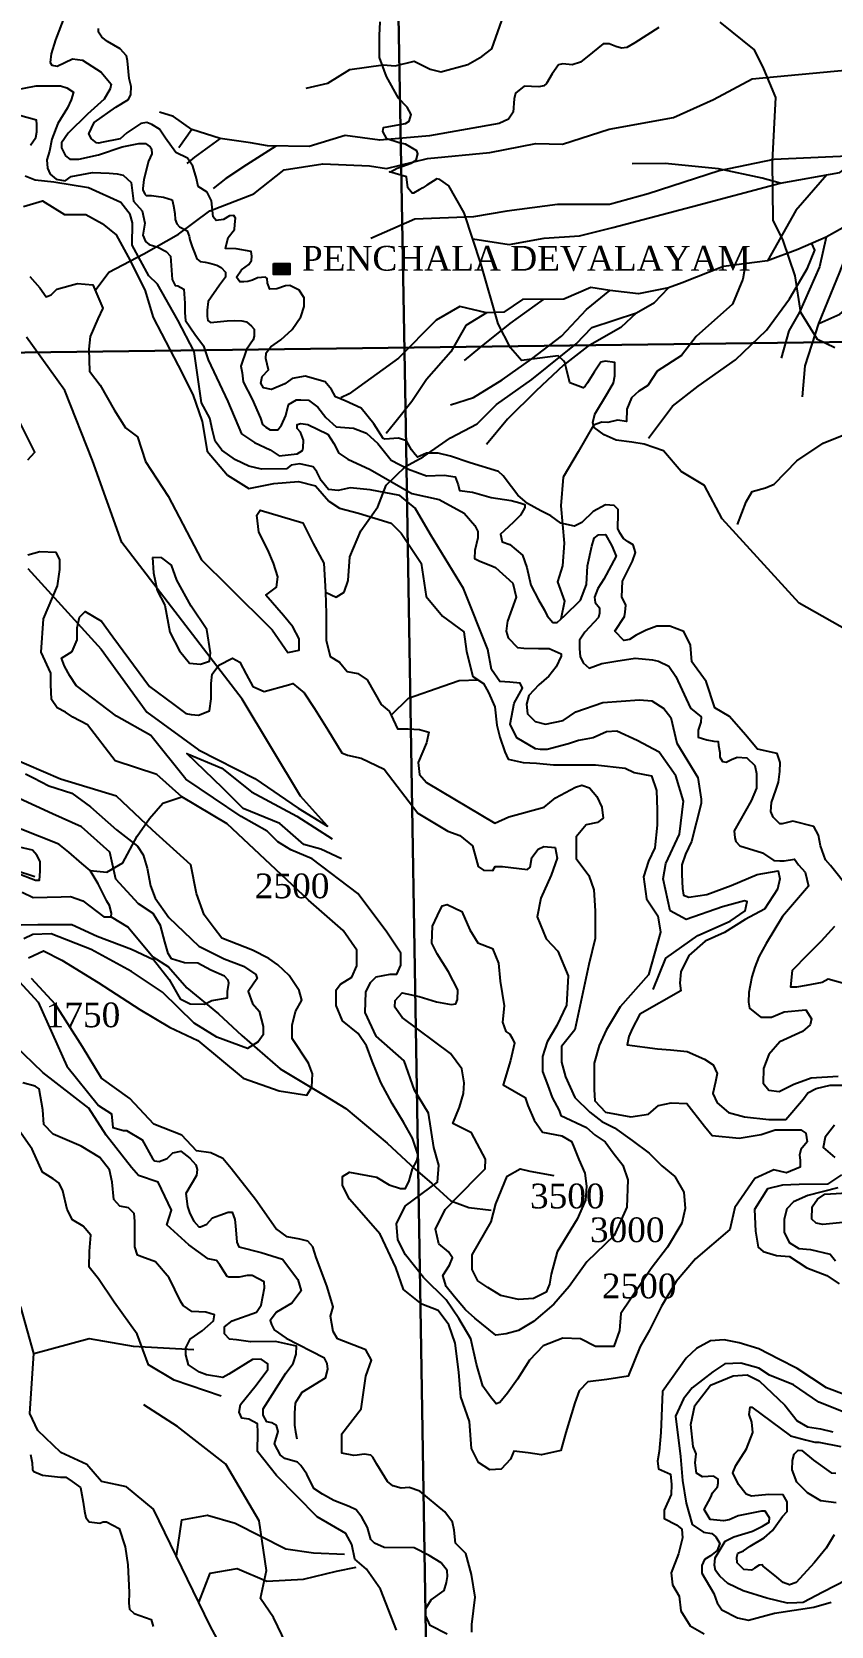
# Model space of a CAD drawing. Header units: millimetres. Extents: x 46 to 1858, y 42 to 1542.
# Drawn here: x 657 to 834.6, y 283.5 to 637.9 of the extents above; entities that cross this region are included whole.
import ezdxf

# ---------------------------------------------------------------- set-up
doc = ezdxf.new("R2010")
doc.units = ezdxf.units.MM
doc.header["$MEASUREMENT"] = 0
for name, color, linetype in [('CONTOUR', 31, 'Continuous'), ('CONTOUR TEXT', 31, 'Continuous'), ('NALA', 4, 'Continuous'), ('TEXT', 7, 'Continuous')]:
    doc.layers.add(name, color=color, linetype=linetype)
doc.layers.add('TITLE', color=7, linetype='Continuous', lineweight=30)
doc.styles.get("Standard").update_dxf_attribs({"font": 'times.ttf'})

msp = doc.modelspace()

# ---------------------------------------------------------------- hatches: boundary and pattern name
at = {"layer": 'TEXT'}
msp.add_hatch(color=256, dxfattribs=at).paths.add_polyline_path([(714.36, 586.45), (710.7, 586.45), (710.7, 584.01), (714.36, 584.01)])

# ---------------------------------------------------------------- linework, layer by layer
at = {"layer": 'CONTOUR'}
for points in [[(664.35, 641.56), (662.3, 636.16), (661.34, 633.04), (661.1, 631.12), (661.46, 630.52), (662.66, 630.28), (666.03, 631.96), (668.31, 631.6), (672.4, 628.96), (674.68, 626.32), (674.44, 625.24), (673.12, 622.96), (669.39, 619.6), (665.07, 615.4), (663.62, 613.24), (663.62, 612.16), (664.47, 610.36), (665.43, 609.64), (667.47, 609.64), (671.8, 610.6), (677.08, 612.4), (680.81, 613.12), (682.25, 613.12), (683.33, 612.4), (683.57, 611.92), (683.69, 610.84), (682.97, 609.16), (681.92, 605.11), (681.68, 603.07), (681.68, 602.83), (682.16, 601.87), (682.4, 601.51), (683.6, 601.51), (684.68, 601.39), (686.24, 601.15), (688.17, 600.55), (688.53, 599.23), (688.77, 597.55), (688.89, 596.23), (689.25, 595.27), (689.85, 594.55), (691.53, 593.71), (692.01, 592.51), (692.13, 591.67), (692.61, 590.11), (693.21, 588.67), (693.69, 587.47), (694.42, 586.87), (695.5, 586.75), (696.58, 586.51), (698.14, 586.03), (699.1, 585.55), (700.06, 584.47), (700.06, 583.39), (698.74, 581.59), (696.22, 577.99), (695.98, 576.07), (695.98, 574.63), (696.1, 573.79), (696.7, 573.31), (700.42, 573.67), (702.11, 573.79), (703.67, 573.67), (704.75, 573.43), (705.83, 572.47), (706.43, 571.87), (706.43, 570.31), (706.19, 569.47), (704.75, 567.31), (703.48, 563.6), (703.72, 562.16), (703.96, 560.12), (706, 556.28), (707.8, 552.08), (708.28, 550.64), (709, 550.04), (709.97, 549.44), (711.65, 549.44), (712.49, 550.52), (713.45, 552.68), (714.05, 555.08), (715.85, 556.16), (716.81, 556.16), (718.5, 556.04), (720.54, 554.48), (722.34, 552.2), (724.63, 550.16), (728.47, 549.8), (731.35, 548.72), (733.88, 546.44), (736.88, 542.72), (740.73, 540.68), (744.69, 539.24), (748.66, 539.36), (751.06, 539), (751.78, 537.2), (752.02, 536), (754.91, 535.64), (759.11, 534.44), (763.56, 533.72), (765.48, 533.24), (766.56, 532.88), (766.56, 532.16), (766.2, 531.56), (765.6, 530.48), (764.04, 528.92), (762, 527), (761.16, 526.28), (761.52, 524.6), (763.2, 524), (766.08, 521.6), (767.04, 518.84), (767.9, 514.93), (769.58, 511.69), (770.9, 509.41), (771.5, 508.09), (772.82, 506.65), (773.78, 506.65), (775.35, 508.09), (778.95, 511.57), (780.27, 515.05), (780.51, 519.25), (781.48, 523.57), (781.96, 525.37), (782.92, 526.09), (784.48, 526.21), (785.92, 523.69), (786.88, 521.41), (784.12, 516.25), (782.8, 514.21), (782.08, 512.29), (782.2, 511.09), (783.16, 509.89), (783.16, 509.53), (783.16, 508.69), (782.92, 507.73), (779.91, 504.49), (778.71, 502.69), (778.71, 500.77), (778.83, 499.09), (779.55, 497.65), (780.87, 496.45), (783.64, 497.53), (786.76, 498.01), (791.09, 498.73), (794.93, 498.37), (796.26, 498.01), (798.54, 496.93), (800.1, 494.65), (803.35, 487.57), (805.78, 485.68), (805.66, 484.48), (805.06, 482.68), (805.06, 481.12), (806.98, 480.52), (808.55, 480.28), (809.51, 480.16), (809.63, 479.32), (809.87, 477.76), (809.87, 476.68), (810.47, 475.72), (811.31, 475.6), (812.51, 476.2), (813.71, 476.68), (815.88, 476.56), (817.68, 474.88), (818.04, 473.08), (818.04, 469.84), (816.84, 466.96), (813.11, 460.36), (813.23, 458.8), (813.47, 457.96), (814.31, 457), (819.36, 455.44), (821.89, 453.76), (823.21, 453.64), (824.17, 453.64), (826.45, 454), (827.41, 452.8), (828.85, 451.12), (829.58, 448), (823.81, 441.31), (820.21, 435.31), (818.53, 432.31), (817.69, 430.03), (816.97, 427.87), (816.6, 425.95), (816.36, 424.39), (816.24, 422.23), (816.48, 420.91), (818.41, 419.35), (819.01, 418.87), (821.41, 418.87), (824.18, 420.07), (828.98, 420.55), (830.3, 418.51), (829.94, 417.19), (828.26, 415.74), (823.21, 413.46), (820.81, 410.58), (819.61, 407.46), (819.49, 404.22), (820.81, 402.66), (823.09, 402.42), (826.34, 403.98), (830.18, 405.42), (836.19, 405.78)], [(838.59, 447.52), (834.51, 452.6), (833.39, 453.88), (832.27, 456.99), (831.8, 459.38), (830.76, 461.29), (826.13, 462.49), (823.73, 461.85), (823.25, 461.85), (821.74, 463.36), (821.25, 464.59), (821.41, 466.59), (822.36, 469.38), (822.92, 471.13), (823.24, 473.52), (823.32, 475.52), (822.6, 477.51), (818.29, 478.47), (815.58, 481.65), (812.07, 485.72), (808.79, 487.63), (806.88, 493.53), (803.66, 497.91), (803.34, 501.57), (801.9, 504.6), (798.79, 505.8), (795.92, 505.8), (793.52, 504.92), (791.28, 503.81), (789.85, 502.85), (788.57, 502.61), (786.57, 504.68), (788.73, 507.95), (788.89, 508.91), (788.97, 510.5), (788.09, 512.34), (788.25, 515.85), (790.49, 520.23), (791.13, 522.22), (790.65, 523.9), (789.53, 524.54), (788.49, 525.33), (787.69, 526.53), (787.21, 527.49), (787.28, 530.88), (787.28, 531.76), (786.4, 532.64), (784.48, 532.8), (781.77, 531.28), (779.21, 528.89), (777.62, 528.01), (774.58, 528.73), (772.35, 530.33), (770.11, 531.44), (767.16, 533.12), (765.01, 534.95), (763.57, 536.78), (761.73, 539.26), (760.69, 540.21), (754.39, 542.13), (750.08, 543.64), (747.28, 544.28), (744.73, 544.28), (742.73, 543.4), (742.17, 543.96), (741.38, 545), (740.26, 546.99), (738.5, 547.63), (735.47, 547.39), (735.07, 547.55), (732.99, 550.82), (730.23, 554.3), (726.64, 555.9), (724.48, 556.78), (723.61, 558.45), (722.17, 560.13), (717.78, 561.4), (714.9, 560.84), (713.23, 559.65), (710.27, 558.45), (708.52, 558.77), (707.88, 559.81), (708.2, 561.32), (709.63, 562.76), (709, 565.31), (709.08, 566.58), (710.11, 567.94), (712.35, 569.45), (714.9, 571.77), (716.82, 574.56), (717.54, 576.87), (717.54, 578.78), (716.42, 580.54), (714.34, 581.55), (713.38, 581.47), (711.47, 580.83), (709.87, 580.75), (709.39, 582.03), (709.31, 583.07), (708.91, 583.39), (707.16, 583.23), (706.04, 582.75), (705, 582.43), (704.12, 582.35), (703.25, 582.35), (702.53, 583.39), (703.64, 585.06), (705.24, 586.18), (705.8, 587.13), (705.88, 588.09), (705.72, 589.13), (702.45, 589.68), (700.05, 589.76), (700.61, 592.24), (702.05, 593.99), (702.13, 595.11), (702.29, 596.54), (701.89, 597.1), (700.93, 597.02), (699.57, 596.22), (697.98, 595.98), (697.34, 596.78), (696.94, 600.37), (695.98, 602.28), (693.99, 603.56), (693.59, 605.31), (692.79, 608.1), (691.57, 609.84), (689.01, 611.12), (686.7, 614.31), (685.42, 616.3), (683.66, 617.34), (682.55, 617.74), (681.27, 617.58), (678.16, 615.5), (676.64, 614.15), (672.49, 613.35), (671.93, 613.19), (671.37, 613.27), (670.25, 614.15), (669.69, 615.26), (670.89, 617.74), (675.68, 621.16), (678.48, 622.92), (679.03, 624.03), (679.11, 625.79), (678.63, 627.54), (678.24, 631.45), (678.08, 632.56), (676.64, 634.16), (673.85, 635.75), (672.57, 636.71), (671.85, 637.83), (671.85, 638.7)], [(839.93, 503.91), (827.54, 510.96), (810.42, 529.7), (806.46, 537.09), (801.3, 540.18), (797.34, 544.82), (793.06, 546.24), (790.31, 546.74), (786.87, 547.13), (784.21, 548.31), (781.95, 549.98), (781.66, 551.06), (782.15, 552.92), (784.9, 557.63), (786.28, 559.89), (786.57, 561.46), (786.57, 563.23), (786.57, 564.41), (784.41, 564.7), (783.43, 564.51), (781.95, 562.25), (780.48, 559.89), (779.99, 559.2), (779.5, 558.81), (776.55, 559.89), (775.76, 563.23), (775.47, 564.41), (775.17, 564.8), (773.99, 565.88), (772.22, 565.68), (765.83, 564.9), (764.95, 565.88), (763.37, 567.65), (760.62, 573.05), (756.85, 586.19), (753.12, 597.67), (749.68, 603.66), (747.71, 605.13), (747.02, 605.23), (744.76, 603.86), (743.88, 603.27), (743.09, 602.78), (741.82, 602.09), (741.52, 602.09), (740.54, 603.27), (740.24, 605.69), (736.5, 606.77), (736.7, 606.77), (738.18, 607.65), (741.32, 608.73), (742.4, 609.42), (742.8, 610.79), (742.6, 611.48), (740.04, 612.95), (738.67, 613.25), (735.92, 614.13), (735.03, 615.8), (735.13, 616.68), (737.98, 617.17), (740.04, 617.57), (740.83, 618.06), (741.32, 619.53), (740.44, 621.2), (738.47, 623.16), (735.82, 627.97), (734.24, 632.19), (734.24, 637.1), (734.44, 640.15)], [(835.48, 567.67), (831.56, 569.51), (827.88, 575.51), (826.66, 583.7), (823.96, 591.54), (821.76, 596.06), (821.63, 609.16), (822.36, 623.32), (819.67, 629.68), (817.58, 633.96), (809.99, 640.08)], [(652.67, 624.87), (657.96, 625.95), (661.56, 625.95), (663.37, 625.95), (664.81, 625.47), (666.25, 624.51), (665.77, 622.83), (664.93, 621.03), (662.77, 617.55), (661.44, 614.07), (660.96, 611.43), (660.36, 609.51), (660.48, 607.59), (661.08, 606.27), (662.41, 605.19), (664.45, 604.83), (665.77, 605.79), (670.46, 606.63), (674.18, 606.51), (675.98, 606.39), (677.31, 606.03), (679.11, 604.47), (679.64, 600.29), (681.56, 598.13), (682.16, 595.37), (681.68, 592.73), (682.28, 591.29), (683.12, 590.69), (685.05, 590.09), (686.85, 589.13), (687.81, 588.05), (688.17, 582.89), (688.89, 581.57), (689.49, 581.45), (690.81, 580.73), (691.05, 577.61), (691.05, 575.45), (691.17, 573.77), (693.22, 570.76), (695.14, 568.12), (696.22, 565), (700.55, 555.76), (703.58, 548.59), (706.47, 546.67), (709.95, 544.99), (711.99, 543.67), (715.96, 544.15), (717.16, 544.87), (717.28, 545.47), (717.4, 547.15), (716.68, 548.95), (715.96, 549.79), (715.96, 550.63), (716.8, 550.87), (718.36, 550.63), (722.81, 548.47), (724.13, 546.43), (725.21, 544.27), (727.26, 542.95), (732.18, 540.67), (741.43, 535.27), (747.56, 533.95), (753.09, 530.95), (755.49, 528.19), (756.1, 526.87), (756.1, 525.43), (755.49, 522.67), (755.37, 520.87), (756.58, 520.27), (758.98, 519.31), (760.06, 518.83), (763.91, 515.35), (764.63, 512.23), (762.74, 506.96), (762.62, 506.48), (762.38, 504.68), (762.86, 503.24), (764.9, 501.08), (766.34, 500.96), (769.59, 500.84), (771.99, 500.84), (774.63, 499.64), (774.63, 499.16), (773.55, 496.76), (771.87, 494.72), (769.71, 492.8), (767.42, 490.4), (766.94, 488.48), (767.18, 486.32), (768.86, 484.64), (771.15, 484.04), (775.11, 484.88), (777.88, 486.8), (783.89, 488.84), (792.06, 489.44), (794.82, 489.2), (797.46, 487.52), (799.03, 485.48), (800.35, 479.84), (805.03, 472.16), (805.76, 467.36), (805.76, 466.4), (803.62, 457.92), (802.29, 455.16), (801.45, 452.76), (801.45, 450.6), (801.57, 447.48), (801.81, 446.03), (803.02, 445.55), (806.98, 446.15), (812.39, 448.2), (818.16, 450.6), (822.84, 451.44), (823.2, 449.64), (822.72, 447.36), (819.84, 442.91), (815.51, 440.63), (810.95, 437.75), (806.62, 435.83), (803.02, 432.59), (801.21, 428.99), (800.97, 426.47), (801.21, 424.79), (792.09, 419.56), (790.4, 416.32), (789.68, 414.64), (789.32, 412.72), (796.05, 411.88), (798.94, 411.64), (802.66, 411.28), (806.51, 409.6), (808.43, 408.28), (809.27, 406.36), (808.91, 404.56), (808.31, 401.92), (809.27, 399.88), (811.79, 397.72), (815.4, 396.76), (820.81, 396.16), (824.53, 396.16), (828.51, 400.76), (829.47, 402.08), (831.27, 403.04), (834.39, 403.76), (837.76, 403.76)], [(656.73, 612.72), (657.94, 614.46), (658.15, 615.67), (658.15, 617.3), (658.05, 618.29), (654.55, 619.27)], [(795.07, 425.05), (797.89, 431.99), (805.03, 437.06), (812.18, 440.26), (815.56, 442.51), (815.94, 444.58), (815.37, 444.76), (810.48, 443.45), (802.4, 440.63), (798.83, 442.51), (797.32, 449.65), (797.89, 453.03), (800.9, 459.6), (801.84, 466.92), (800.14, 472.56), (796.38, 477.81), (791.49, 480.44), (786.98, 482.51), (784.73, 482.32), (781.72, 481.01), (778.52, 480.44), (776.26, 479.69), (771.56, 478.38), (770.06, 478.38), (768.93, 478.56), (764.8, 481.01), (763.29, 484.01), (764.23, 488.7), (766.08, 492.02), (765.51, 493.15), (763.26, 493.34), (761, 493.53), (759.12, 496.16), (758.37, 500.66), (752.92, 514.18), (745.58, 526.2), (742.2, 532.02), (738.81, 534.84), (732.23, 536.15), (727.74, 536.55), (725.12, 536), (722.93, 536.22), (721.29, 538.19), (720.31, 540.15), (719.54, 541.24), (716.59, 541.9), (714.62, 541.57), (713.64, 540.81), (708.06, 540.7), (705.22, 541.35), (702.27, 542.77), (699.21, 544.96), (697.79, 546.92), (697.13, 549.32), (696.58, 552.05), (694.73, 555.44), (693.05, 566.88), (689.44, 573.87), (684.96, 581.84), (682.99, 583.7), (679.28, 590.47), (679.39, 595.49), (678.84, 597.35), (676.76, 599.97), (669.63, 603.22), (661.87, 604.53), (657.72, 604.97), (655.53, 605.84)], [(655.17, 599.07), (659.42, 600.33), (664.29, 597.35), (669.01, 597.35), (672.63, 595.3), (675.78, 592.79), (678.45, 587.92), (682.12, 580.57), (684.01, 574.44), (689.52, 563.76), (692.82, 557.31), (694.86, 551.34), (695.97, 544.74), (700.53, 539.4), (705.25, 536.42), (710.76, 537.51), (716.26, 537.99), (720.04, 537.04), (723.03, 533.59), (725.39, 532.02), (729.63, 530.92), (736.87, 528.72), (739.07, 526.52), (743.54, 519.8), (744.64, 512.42), (748.26, 508.02), (752.98, 504.56), (753.6, 500.16), (755.02, 494.66), (757.38, 493.09), (758.48, 491.05), (759.9, 487.91), (760.37, 483.82), (761, 481.15), (762.1, 477.85), (762.89, 476.28), (766.19, 475.49), (769.18, 475.34), (772.96, 475.02), (782.24, 475.02), (788.85, 474.24), (790.89, 473.29), (794.69, 472.56), (795.79, 469.26), (795.95, 465.02), (795.95, 461.56), (795.48, 456.53), (794.06, 453.55), (792.96, 450.09), (793.59, 445.22), (796.11, 441.45), (796.74, 437.83), (794.06, 428.31), (787.77, 421.24), (784.62, 416.05), (783.05, 412.59), (781.94, 408.66), (781.94, 402.85), (782.1, 400.34), (784.46, 397.82), (790.13, 396.72), (794.06, 397.35), (796.26, 399.24), (799.09, 399.87), (802.55, 399.71), (806.49, 394.68), (808.22, 392.64), (814.2, 392.01), (819.07, 392.79), (822.22, 393.89), (825.52, 393.89), (827.88, 393.89), (828.99, 393.11), (829.3, 391.22), (827.88, 389.5), (827.57, 388.24), (827.73, 387.14), (827.73, 385.57), (824.74, 384.31), (821.91, 384.94), (817.66, 383.05), (813.25, 376.61), (812.15, 371.74), (804.46, 365.2), (800.21, 360.17), (796.9, 354.67), (794.23, 349.33), (792.18, 345.72), (789.51, 339.12), (784.79, 338.33), (780.54, 337.86), (778.65, 335.82), (777.71, 333.15), (775.66, 326.55), (774.53, 322.56), (770.28, 321.62), (767.3, 322.09), (764.15, 322.4), (763.36, 320.67), (761.32, 318.47), (758.8, 318.32), (756.28, 319.89), (754.71, 323.03), (754.24, 329), (752.35, 334.5), (751.88, 340), (751.09, 346.44), (749.67, 350.53), (747.31, 353.67), (743.7, 355.09), (739.61, 358.39), (737.87, 363.26), (734.41, 370.64), (727.62, 378.47), (726.05, 381.46), (726.05, 383.5), (727.62, 384.44), (733.6, 383.34), (736.43, 381.62), (738.95, 380.83), (740.05, 380.83), (740.84, 382.56), (741.63, 385.23), (742.57, 386.96), (742.88, 388.21), (741.63, 391.99), (739.58, 395.6), (737.06, 399.68), (734.55, 404.4), (732.66, 409.11), (731.4, 412.57), (729.51, 415.24), (726.05, 418.07), (724.63, 421.53), (724.63, 424.98), (725.58, 426.24), (728.1, 427.81), (729.2, 430.33), (729.2, 433.78), (726.2, 438.15), (718.49, 444.9), (700.4, 461.87), (690.33, 467.85), (684.82, 472.87), (675.54, 475.86), (669.41, 483.87), (666.1, 485.6), (664.53, 486.7), (662.64, 487.64), (661.38, 489.53), (661.22, 492.83), (661.22, 495.34), (659.12, 500.04), (659.59, 507.43), (662.74, 514.81), (663.21, 518.42), (663.21, 520.62), (662.43, 522.2), (658.81, 522.35), (656.13, 521.57)], [(656.6, 583.56), (658.81, 581.05), (660.22, 579.01), (661.32, 579.48), (662.58, 580.74), (667.14, 581.99), (670.6, 581.68), (672.81, 576.49), (671.71, 574.14), (669.98, 570.21), (669.66, 567.38), (669.82, 562.51), (672.18, 559.37), (675.32, 553.87), (677.84, 549.94), (680.52, 547.9), (682.25, 542.4), (687.28, 534.7), (694.7, 520.59), (700.68, 514.62), (710.44, 505.03), (713.9, 500), (716.42, 500.48), (716.42, 502.99), (715, 505.66), (712.95, 508.18), (709.02, 512.73), (711.38, 514.46), (711.7, 516.82), (710.75, 519.8), (709.49, 522.79), (707.45, 526.72), (706.98, 530.49), (707.76, 531.59), (717.2, 528.76), (719.56, 524.2), (721.92, 519.8), (722.24, 513.36), (722.39, 508.65), (722.39, 505.03), (722.39, 502.68), (723.34, 499.06), (725.38, 497.8), (727.11, 495.76), (729.47, 495.29), (731.52, 493.88), (734.67, 488.38), (736.4, 486.96), (736.87, 486.02), (738.28, 483.03), (740.64, 483.03), (743.16, 482.88), (745.21, 482.25), (744.74, 479.89), (742.85, 475.49), (743.16, 472.82), (744.74, 471.09), (759.88, 462.01), (763.03, 463.42), (770.89, 465.62), (773.41, 467.66), (777.82, 470.02), (779.23, 470.49), (780.96, 469.86), (782.54, 467.98), (783.64, 465.62), (783.95, 463.11), (782.69, 462.16), (780.18, 461.69), (777.97, 459.02), (777.97, 454.15), (780.81, 450.38), (781.91, 447.24), (782.22, 442.52), (782.22, 436.39), (780.81, 430.58), (777.66, 416.12), (774.69, 412.39), (774.69, 408.93), (775.63, 405.63), (777.68, 401.07), (780.98, 397.77), (783.66, 395.73), (786.49, 394.32), (790.42, 391.49), (794.2, 388.66), (797.03, 385.83), (799.86, 383.47), (801.91, 380.02), (802.22, 376.4), (801.43, 373.1), (798.29, 367.76), (794.67, 363.05), (787.91, 353.06), (787.6, 349.29), (786.34, 345.68), (782.25, 345.68), (778.94, 347.4), (775.01, 347.56), (770.61, 345.83), (767.62, 342.69), (764.94, 338.45), (762.74, 335.31), (761.01, 333.26), (760.22, 332.95), (758.96, 334.52), (757.23, 336.88), (755.82, 341.75), (754.56, 347.4), (751.88, 351.96), (749.05, 356.05), (744.02, 361.07), (740.08, 366.1), (738.35, 369.4), (738.04, 373.02), (740.08, 376.94), (747.15, 382.25), (747.47, 386.02), (746.37, 389.94), (745.17, 397.55), (742.03, 402.68), (739.78, 409.19), (733.51, 414.7), (731.12, 419.96), (731.25, 424.47), (732.25, 426.6), (733.51, 427.85), (736.64, 428.48), (738.15, 428.48), (739.02, 430.48), (739.02, 433.11), (735.76, 437.99), (729.48, 446.36), (719.33, 454.12), (714.56, 456.13), (711.68, 457.88), (709.3, 460.26), (703.53, 463.51), (691.24, 471.78), (683.46, 481.55), (675.82, 485.81), (666.87, 492.66), (665.49, 494.79), (664.24, 496.92), (663.61, 498.67), (665.99, 500.17), (667.12, 502.8), (667.12, 505.43), (667.62, 507.81), (668.88, 509.07), (672.52, 506.94), (675.02, 503.43), (683.17, 492.41), (688.57, 488.4), (691.2, 486.4), (692.45, 486.15), (694.08, 486.02), (696.46, 487.02), (696.84, 489.65), (696.84, 493.04), (697.09, 495.16), (698.6, 497.17), (701.61, 498.67), (703.24, 497.79), (704.62, 495.16), (706.12, 492.41), (708.63, 491.28), (714.02, 492.79), (715.02, 493.04), (717.53, 491.03), (719.79, 487.53), (722.8, 482.77), (725.93, 477.63), (727.19, 477.13), (730.19, 476.51), (735.34, 474), (742.81, 464.26), (749.45, 460.26), (752.09, 459.25), (754.97, 457), (755.72, 453.99), (756.23, 452.37), (757.35, 451.61), (759.49, 451.49), (759.99, 452.37), (761.62, 452.37), (767.13, 451.74), (767.76, 452.24), (768.14, 454.37), (769.52, 456.25), (770.77, 456.87), (773.28, 456.62), (773.78, 454.24), (772.4, 450.49), (770.14, 445.35), (769.27, 441.22), (771.27, 436.34), (773.91, 433.58), (776.16, 428.07), (775.79, 421.59), (773.66, 417.08), (771.53, 413.45), (770.52, 410.19), (770.52, 406.81), (771.65, 403.68), (772.66, 401.05), (774.16, 398.17), (774.54, 397.04), (780.3, 394.41), (782.18, 392.66), (784.44, 391.16), (786.2, 388.78), (788.33, 386.02), (789.46, 382.77), (789.21, 376.67), (786.45, 370.41), (780.31, 364.52), (776.42, 359.01), (773.04, 355.13), (768.52, 351.25), (765.14, 349.24), (762.38, 348.49), (760.12, 348.24), (755.48, 352), (753.35, 353.88), (750.97, 356.76), (749.09, 359.01), (748.33, 361.52), (749.84, 363.77), (750.47, 365.4), (749.59, 366.78), (747.46, 368.53), (746.7, 371.78), (748.84, 376.17), (755.98, 383.43), (757.74, 385.18), (757.86, 387.31), (754.73, 393.2), (750.57, 395.3), (752.08, 398.93), (752.96, 401.94), (753.08, 404.32), (752.58, 407.45), (750.07, 410.83), (739.29, 418.84), (737.66, 421.1), (737.78, 422.6), (739.29, 424.35), (743.05, 423.48), (746.94, 422.35), (750.2, 421.72), (751.2, 421.85), (751.58, 422.85), (751.7, 424.98), (749.57, 428.99), (747.06, 432.99), (745.93, 435.37), (746.06, 439.13), (747.19, 441.51), (748.19, 443.68), (749.32, 443.93), (752.58, 442.43), (754.34, 438.29), (756.09, 435.41), (759.35, 434.16), (760.73, 430.9), (761.11, 426.9), (761.99, 421.39), (761.61, 417.76), (762.36, 415.75), (763.24, 415.13), (763.74, 414.25), (764.24, 413.12), (763.37, 409.24), (761.74, 403.85), (766.63, 401.02), (767.26, 399.27), (768.64, 396.01), (770.52, 393.38), (774.78, 392.51), (776.91, 391.25), (777.41, 390.25), (778.54, 387.25), (779.92, 384.24), (780.3, 381.36), (780.05, 378.23), (778.17, 373.97), (773.78, 366.71), (772.4, 361.79), (772.02, 359.53), (771.27, 357.78), (768.51, 356.4), (765.13, 356.15), (761.24, 357.03), (758.36, 358.78), (756.1, 360.29), (754.85, 362.79), (754.85, 366.05), (759.11, 373.44), (760.11, 377.44), (762.62, 383.58), (765.5, 385.21), (767.64, 384.71), (773.03, 383.7)], [(656.13, 542.78), (657.71, 544.51), (653.93, 552.05)], [(656.31, 432.08), (659.62, 433.65), (663.71, 431.61), (671.73, 426.58), (681.01, 420.61), (687.62, 416.68), (693.91, 413.69), (703.98, 405.37), (712.01, 402.54), (718.14, 401.6), (719.24, 403.32), (719.4, 406.31), (718.46, 408.67), (714.84, 414.17), (714.84, 417.15), (715.62, 420.14), (717.04, 422.65), (716.41, 424.85), (714.21, 428.15), (711.69, 430.51), (709.65, 431.92), (706.03, 433.81), (699.26, 436.48), (697.53, 438.68), (695.33, 441.66), (693.6, 446.38), (692.34, 452.78), (683.84, 460.48), (675.82, 468.02), (663.39, 471.79), (652.06, 476.67)], [(655.6, 472.96), (657.36, 472.08), (660.76, 470.32), (665.91, 468.69), (670.06, 465.67), (675.85, 460.52), (680.53, 456.9), (681.78, 455.01), (682.66, 452), (683.42, 448.11), (684.42, 445.34), (687.44, 441.07), (694.11, 434.67), (699.77, 431.9), (704.04, 430.27), (706.81, 428.39), (707.06, 427.51), (706.31, 426.5), (705.05, 424.62), (706.06, 421.98), (707.56, 420.22), (708.44, 416.83), (708.44, 414.95), (707.31, 413.44), (704.92, 411.93), (698.13, 414.45), (693.1, 417.59), (686.06, 424.49), (679.14, 429.02), (670.21, 433.91), (661.28, 437.43), (657.26, 437.3), (655.25, 436.3)], [(654.62, 439.4), (658.35, 439.52), (665.92, 439.52), (671.56, 436.88), (679.14, 434), (684.06, 431.72), (687.55, 427.28), (689.95, 422.96), (692.23, 421.88), (695.36, 421.76), (697.04, 422.6), (700.52, 423.2), (700.52, 424.64), (700.77, 426.44), (700.64, 427.16), (699.8, 428), (696.8, 429.32), (693.92, 430.88), (690.91, 431), (688.03, 431.84), (687.31, 433.04), (686.59, 435.68), (685.62, 439.28), (683.94, 441.92), (680.7, 444.08), (675.65, 449.6), (674.33, 455.6), (668.08, 461.19), (661.59, 464.07), (650.53, 469.23)], [(654.87, 446.72), (657.28, 445.52), (663.54, 445.64), (665.58, 445.76), (668.35, 444.8), (673.04, 441.19), (674.61, 441.19), (674.73, 442.03), (674.25, 443.72), (673.65, 444.68), (671.72, 448.53), (670.01, 451.48), (668.09, 453.04), (665.2, 455.57), (663.03, 457.37), (650.51, 462.3)], [(654.54, 450.65), (657.8, 449.39), (658.74, 449.39), (658.85, 451.38), (658.85, 453.48), (658.11, 454.95), (657.17, 456), (651.38, 457.37)], [(840.03, 425.62), (833.96, 427.35), (832.6, 426.63), (829.09, 425.91), (826.93, 425.59), (825.65, 425.59), (826.05, 429.34), (829.49, 432.93), (832.52, 435.88), (835.47, 439.15)], [(653.36, 427.76), (658.39, 422.23), (664.81, 408.04), (671.85, 399.28), (674.75, 397.39), (675, 394.38), (677.39, 393.75), (678.02, 393.75), (681.54, 391.61), (683.8, 387.47), (684.3, 386.97), (685.31, 386.84), (687.07, 387.47), (688.33, 388.72), (690.09, 389.1), (692.1, 387.59), (693.48, 386.09), (693.74, 385.08), (693.61, 383.7), (691.22, 379.68), (691.6, 376.79), (692.1, 375.29), (692.98, 373.53), (694.11, 372.27), (694.49, 372.27), (695.87, 372.9), (697.13, 374.28), (698.77, 374.91), (700.65, 375.54), (701.53, 375.54), (702.16, 373.9), (702.29, 372.52), (702.54, 368.88), (703.04, 367.88), (707.95, 366.62), (712.73, 365.11), (716.12, 360.59), (716.9, 358.1), (714.76, 355.34), (711.37, 353.33), (709.98, 351.45), (710.24, 350.57), (710.86, 349.44), (713.5, 347.55), (721.93, 343.28), (722.56, 341.9), (722.69, 340.65), (722.18, 338.64), (717.03, 335.5), (715.52, 333.11), (715.39, 330.85), (715.39, 328.21), (715.64, 326.7), (715.89, 325.2)], [(754.81, 282.2), (754.81, 283.88), (755.53, 290), (754.69, 295.04), (753.47, 299.71), (751.19, 301.99), (750.83, 304.87), (750.47, 306.67), (748.79, 308.96), (743.26, 313.52), (740.85, 314.36), (739.05, 314.24), (737.25, 314.72), (736.05, 315.68), (733.64, 319.52), (732.8, 321.08), (732.32, 321.56), (730.88, 321.8), (729.32, 321.56), (728.6, 321.44), (725.9, 322), (725.9, 326.29), (730.19, 331.83), (731.2, 339.14), (732.46, 342.67), (731.2, 344.94), (724.93, 347.43), (723.99, 349.01), (723.36, 352.46), (723.99, 354.5), (722.57, 359.22), (720.21, 365.5), (719.42, 367.86), (718.32, 369.12), (716.59, 369.59), (713.76, 370.06), (711.24, 371.95), (706.68, 378.39), (701.33, 385.3), (699.44, 387.5), (696.77, 388.76), (693.62, 389.23), (690.32, 392.69), (684.16, 395.15), (678.81, 400.81), (672.52, 405.37), (668.27, 412.28), (662.29, 421.71), (656.94, 427.52)], [(749.27, 281.73), (745.54, 283.65), (744.58, 285.81), (744.58, 287.49), (745.78, 289.42), (748.67, 291.46), (749.15, 293.26), (749.39, 294.58), (749.27, 295.9), (747.95, 297.58), (745.3, 299.26), (741.94, 300.94), (735.31, 301.03), (733.15, 301.99), (732.31, 302.83), (731.59, 305.47), (730.38, 307.75), (729.06, 309.43), (727.5, 310.15), (724.13, 311.47), (721.61, 312.91), (719.69, 314.11), (718.13, 317.35), (716.8, 319.27), (716.08, 319.99), (713.2, 320.83), (712.24, 321.55), (710.92, 324.07), (711.76, 326.83), (711.4, 328.15), (710.32, 328.75), (709.23, 328.99), (708.39, 330.43), (708.39, 331.87), (713.44, 339.79), (715.12, 341.95), (715.72, 343.99), (715.84, 345.79), (711.14, 346.84), (705.61, 346.72), (702.48, 347.2), (700.92, 347.32), (699.84, 348.52), (699.84, 350.08), (701.52, 351.4), (706.93, 353.32), (708.01, 354.88), (708.73, 358.72), (708.61, 360.04), (705.97, 361.48), (704.89, 361.48), (703.08, 361.12), (700.8, 361.12), (700.44, 361.24), (699.36, 362.92), (698.76, 363.88), (698.04, 364.84), (696.23, 365.2), (691.91, 368.32), (686.98, 372.76), (688.06, 376), (685.06, 382.24), (680.73, 383.68), (679.17, 385.48), (673.5, 392.65), (669.65, 398.65), (659.44, 406.57), (653.19, 412.69)], [(738.08, 282.68), (734.48, 291.73), (731.35, 296.18), (728.82, 298.46), (728.1, 301.71), (726.77, 304.11), (720.39, 307.84), (711.35, 317.06), (707.14, 322.35), (707.26, 326.56), (707.14, 328.48), (705.21, 329.56), (703.65, 329.8), (703.05, 331.13), (703.41, 332.81), (706.9, 337.14), (709.42, 340.62), (709.42, 341.83), (707.98, 342.91), (706.05, 342.79), (700.76, 339.54), (699.43, 338.82), (695.82, 339.42), (694.26, 340.02), (691.85, 341.59), (691.25, 343.87), (691.25, 345.43), (692.21, 347.36), (694.86, 349.16), (697.39, 351.44), (697.63, 352.76), (695.7, 353.37), (692.57, 353.49), (690.65, 354.81), (690.05, 355.77), (687.52, 360.94), (684.48, 364.53), (681.47, 365.61), (680.51, 365.97), (679.91, 367.89), (679.91, 370.06), (679.91, 373.54), (679.79, 375.23), (678.47, 376.55), (676.54, 376.91), (675.22, 378.35), (674.85, 382.2), (674.25, 384.96), (672.09, 387.73), (667.99, 390.25), (661.73, 392.9), (659.69, 395.06), (659.45, 398.31), (658.61, 403), (657.76, 403.6), (654.99, 404.32)], [(699.06, 334.67), (688.65, 338.24), (682.97, 341.6), (680.45, 348.43), (675.3, 355.57), (671.83, 360.71), (669.72, 363.34), (669.83, 366.91), (670.14, 370.47), (668.45, 372.46), (666.04, 373.83), (664.88, 376.14), (663.93, 380.34), (663.09, 382.02), (661.72, 382.97), (659.41, 384.44), (657.1, 389.58), (650.68, 398.72)], [(835.36, 394.88), (833.31, 392.24), (832.83, 389.96), (835.48, 387.68)], [(836.92, 383.84), (833.79, 381.8), (827.54, 381.68), (823.82, 381.56), (820.45, 380.72), (817.57, 376.16), (817.81, 371.36), (818.41, 367.76), (819.49, 366.8), (822.5, 365.96), (825.38, 365.72), (829.23, 363.2), (833.67, 361.52), (836.44, 359.6)], [(836.08, 380.96), (829.47, 379.28), (826.23, 377.84), (824.78, 376.28), (824.18, 374), (824.18, 371.12), (825.27, 368.84), (827.43, 367.52), (830.07, 367.28), (834.4, 366.2), (835.6, 364.76)], [(837.23, 373.24), (832.76, 372.84), (831.32, 373.08), (830.36, 374.04), (830.44, 376.75), (831.56, 378.42), (833.24, 379.54), (839.47, 379.96)], [(838.12, 334.84), (833.56, 336.52), (827.07, 340.84), (822.98, 342.88), (818.54, 345.16), (814.21, 346.48), (810.85, 347.2), (807.84, 346.96), (804.72, 345.28), (802.44, 343.12), (797.15, 335.68), (796.77, 326.58), (796.41, 322.38), (796.05, 320.22), (796.29, 318.54), (798.93, 317.34), (799.17, 315.06), (799.05, 312.78), (797.49, 309.3), (797.49, 307.5), (800.25, 306.06), (801.46, 305.1), (801.58, 303.18), (800.73, 299.58), (799.05, 295.38), (799.41, 292.74), (800.85, 290.22), (801.22, 286.98), (803.28, 283.64), (806.4, 281.84)], [(837.29, 331.2), (831.88, 333.36), (826.23, 337.2), (820.95, 339.36), (818.54, 340.92), (814.58, 342), (810.97, 341.88), (808.33, 340.08), (803.76, 336.48), (801.84, 334.08), (800.04, 330.24), (801.12, 321.24), (801.6, 315.95), (802.44, 310.91), (803.75, 306.14), (806.27, 304.46), (808.08, 304.1), (809.04, 303.38), (809.88, 301.94), (809.28, 300.38), (807.84, 299.18), (806.51, 298.34), (805.91, 297.02), (805.91, 295.34), (808.56, 290.78), (809.28, 288.73), (810.36, 287.17), (813.84, 285.37), (816.25, 284.89), (822.01, 286.45), (830.79, 287.77), (834.63, 288.85)], [(840.73, 295.18), (832.75, 291.12), (828.43, 288.81), (827, 288.73), (824.92, 288.65), (820.37, 289.76), (815.1, 291.36), (811.67, 293.03), (809.91, 294.63), (808.96, 295.9), (808.72, 297.1), (808.88, 298.69), (811.11, 302.44), (813.03, 303.4), (817.18, 304.67), (819.41, 305.79), (820.85, 306.66), (820.93, 307.62), (819.95, 309.1), (819.16, 309.1), (813.97, 308.06), (811.97, 307.18), (810.69, 306.95), (807.74, 307.26), (806.38, 309.5), (807.9, 312.21), (808.3, 313.16), (809.34, 314.52), (809.5, 315.32), (809.5, 316.19), (808.54, 316.91), (806.06, 316.75), (804.71, 317.55), (804.39, 319.86), (804.63, 321.85), (803.99, 323.45), (803.43, 328.39), (804.32, 332.59), (807.83, 337.13), (812.86, 339.21), (815.97, 339.37), (818.61, 338.09), (824.35, 332.67), (827.07, 329.16), (829.38, 327.88), (832.26, 327.41), (834.97, 326.77)], [(835.29, 303.83), (833.53, 300.9), (830.89, 297.58), (826.88, 293.28), (825.41, 292.7), (823.94, 293.28), (822.57, 294.45), (819.54, 296.9), (819.35, 297.19), (818.66, 297.09), (817.59, 296.41), (816.9, 296.02), (815.24, 296.12), (813.77, 297.58), (813.68, 298.85), (813.87, 299.73), (815.14, 300.31), (816.61, 301.29), (819.74, 303.15), (821.6, 304.81), (823.85, 307.93), (824.82, 309.01), (824.82, 311.16), (823.94, 312.72), (820.81, 312.82), (816.9, 312.43), (815.73, 312.91), (814.07, 315.06), (812.79, 317.6), (813.48, 319.26), (815.83, 322.97), (817.2, 326.62), (817.01, 328.86), (816.42, 330.62), (816.61, 332.18), (817.01, 332.18), (825.61, 325.83), (828.94, 324.96), (830.99, 324.47), (831.87, 324.47), (836.76, 323.49)], [(835.78, 310.97), (832.36, 311.39), (829.36, 313.14), (827.03, 315.55), (825.94, 318.3), (826.03, 320.38), (826.44, 321.8), (827.28, 322.63), (828.11, 322.55), (830.69, 320.46), (834.61, 317.63), (835.69, 317.55)], [(656.75, 321.72), (657.08, 319.81), (657.18, 318.39), (657.48, 317.88), (659.41, 317.08), (663.36, 316.67), (664.57, 316.67), (665.99, 315.66), (667.81, 314.35), (668.42, 311.11), (668.72, 309.09), (669.03, 307.67), (669.73, 306.76), (672.16, 306.46), (672.87, 306.76), (673.58, 306.76), (676.42, 305.24), (677.73, 301.2), (678.34, 297.16), (678.64, 290.99), (678.54, 288.66), (678.75, 287.35), (679.76, 286.34), (683.5, 285.02), (684.01, 283.5)]]:
    msp.add_lwpolyline(points, dxfattribs=at)
msp.add_lwpolyline([(683.84, 521.08), (684.06, 517.7), (684.85, 513.75), (686.55, 510.48), (687.68, 504.49), (689.82, 500.32), (692.08, 497.61), (694.46, 497.39), (696.49, 498.06), (696.72, 499.87), (695.93, 505.06), (692.42, 510.25), (689.26, 516.01), (688.02, 519.39), (685.87, 520.97)], close=True, dxfattribs=at)
at = {"layer": 'NALA'}
for points in [[(718.01, 625.43), (722.8, 626.5), (727.68, 629.52), (735.11, 630.6), (737.74, 630.4), (741.95, 631.38), (745.56, 629.62), (747.91, 629.04), (753.87, 630.69), (756.99, 632.45), (759.24, 634.11), (761.9, 641.7)], [(796.37, 638.87), (791, 635.46), (789.24, 634.48), (788.07, 634.29), (786.8, 634.68), (785.33, 635.26), (783.96, 635.26), (781.62, 633.31), (778.92, 631.2), (777.06, 630.61), (775.01, 630.81), (774.04, 630.61), (772.67, 628.56), (771.4, 626.41), (770.81, 625.93), (769.64, 625.73), (766.41, 625.83), (764.46, 624.27), (764.17, 623), (763.97, 620.07), (762.9, 618.51), (760.84, 617.53), (745.41, 614.8), (734.37, 613.83), (726.65, 614.9), (718.64, 612.46), (709.35, 612.56), (705.64, 613.24), (698.86, 614.2), (692.6, 616.25), (688.5, 619.08), (685.37, 620.06)], [(900.43, 640.96), (897.96, 637.78), (894.9, 636.49), (890.66, 637.55), (883.01, 634.73), (878.66, 630.61), (870.18, 627.67), (861.36, 622.15), (851.64, 611.51), (839.99, 610.34), (821.87, 609.52), (809.75, 607.05), (793.98, 601.88), (785.39, 599.53), (773.85, 599.53), (762.6, 598.07), (755.19, 596.78), (742.12, 596.31), (732.36, 591.96)], [(671.12, 580.45), (674.15, 584.49), (681.91, 588.57), (689.57, 592.97), (696.6, 598.11), (706.35, 601.88), (713.06, 607.22), (721.67, 608.58), (732.05, 608.16), (735.83, 607.54), (744.95, 609.74), (758.8, 611.1), (768.98, 613.09), (774.94, 612.95), (785.32, 616.3), (799.59, 618.92), (808.5, 622.9), (817.1, 627.51), (838.5, 629.5)], [(754.99, 591.93), (763.07, 590.66), (770.84, 592.08), (778.72, 592.55), (786.14, 594.43), (803.79, 599.13), (823.33, 604.3), (836.58, 606.69), (845.41, 613.04), (848.94, 621.62), (853.09, 630.76)], [(692.6, 616.25), (689.67, 612.15)], [(698.86, 614.2), (693.19, 610.1), (691.43, 608.64)], [(711.27, 612.54), (704.72, 608.35), (700.13, 605.32), (697.29, 603.08)], [(833.7, 606.17), (826.81, 598.23), (820.46, 587.06), (810.69, 585.77), (801.51, 582.13), (798.5, 580.99), (791.79, 579.7), (785.44, 580.4), (781.2, 581.11), (775.2, 578.52), (766.02, 578.4), (761.9, 575.58), (758.02, 575.46), (752.13, 576.88), (746.84, 573.82), (738.48, 565.36), (727.54, 557.48), (725.65, 556.54)], [(823.33, 604.3), (819.28, 605.4), (809.63, 607.51), (797.74, 608.69), (790.45, 608.57)], [(847.2, 601.11), (846.69, 599.17), (840.92, 596.47), (833.51, 592.27), (827.23, 589.51), (820.46, 587.06)], [(828.26, 556.76), (828.89, 563.67), (831.93, 573.1), (836.55, 584.51), (839.38, 591.74), (840.92, 596.47)], [(831.93, 573.1), (836.55, 575.19), (840.74, 578.65), (842, 584.83), (844.52, 590.69), (847.87, 593.73), (850.6, 595.09), (853.95, 596.51)], [(833.51, 592.27), (832.03, 585.69), (827.63, 575.64), (825.22, 571.45), (823.54, 565.38)], [(794.05, 547.61), (799.4, 554.73), (805.06, 559.13), (813.34, 565), (820.26, 571.59), (825.4, 578.61), (829.41, 585.38), (830.99, 589.36), (830.37, 590.89)], [(815.57, 586.42), (815.04, 582.95), (812.73, 577.4), (804.66, 570.17), (801.41, 565.99), (795.96, 562.53), (793.86, 559.28), (791.87, 558.03), (790.29, 556.56), (789.24, 554.05), (789.12, 551.28), (787.13, 551.59), (785.03, 551.07), (783.67, 551.17), (781.81, 550.52)], [(722.24, 513.36), (724.66, 512.26), (726.39, 513.41), (727.32, 515.95), (727.66, 521.26), (730.09, 527.03), (733.9, 532.34), (735.75, 537.19), (740.03, 541.34), (743.96, 543.42), (750.08, 547.69), (755.98, 550.81), (760.25, 555.08), (768.11, 560.62), (777.96, 568.55), (781.43, 572.24), (791.37, 575.48), (795.41, 577.78), (798.5, 580.99)], [(750.02, 555.01), (755.19, 556.66), (761.55, 560.54), (768.14, 565.24), (774.73, 570.29), (780.26, 576.17), (785.44, 580.4)], [(770.61, 578.46), (763.2, 573.11), (756.49, 567.71), (753.08, 564.89)], [(758.02, 575.46), (753.43, 572.64), (750.13, 566.77), (744.72, 560.66), (741.42, 555.72), (737.66, 551.02), (735.78, 548.67)], [(791.37, 575.48), (787.9, 572.24), (780.5, 567.97), (775.19, 563.82), (769.06, 558.16), (762.71, 551.81), (758.07, 546.22)], [(656.1, 518.64), (672.43, 500.69), (682.56, 486.71), (694.05, 478.31), (706.56, 471.94), (716.23, 465.35), (722.74, 461.33), (716.71, 468.03), (703.75, 489.62), (676.98, 524.38), (670.5, 542.67), (664.34, 558.23), (655.8, 570.04)], [(781.81, 550.52), (778.41, 544.6), (775.06, 538.94), (774.6, 532.6), (775.29, 524.29), (774.95, 519.25), (773.8, 515.67), (775.41, 511.4), (774.57, 507.37)], [(813.83, 528.39), (815.78, 533.49), (817.09, 535.77), (820.02, 536.53), (821.97, 537.39), (826.97, 542.6), (832.84, 546.51), (837.84, 548.46)], [(736.87, 486.02), (740.74, 489.82), (748.37, 492.47), (751.95, 493.74), (756.2, 493.88)], [(725.83, 454.1), (721.22, 456.28), (717.45, 457.25), (712.11, 461.98), (703.97, 465.26), (699.36, 469.87), (691.46, 477.51), (699.23, 474.23), (705.79, 469.02), (715.87, 463.56), (723.77, 458.58)], [(670.01, 451.48), (673.65, 451.14), (677.26, 453.19), (680.45, 459.16), (683.13, 463.07), (686.11, 466.47), (690.33, 467.85)], [(580.09, 439.83), (584.37, 442.71), (592.9, 445.91), (601.93, 444.13), (611.07, 444.44), (622.83, 443.92), (631.97, 443.39), (639.22, 446.12), (646.25, 452.42), (650.14, 452.94), (653.4, 451.58), (657.7, 450.21)], [(674.61, 441.19), (678.42, 438.89), (683.89, 432.32), (687.42, 430.07), (691.44, 425.41), (698.51, 419.64), (703.65, 414.82), (712.17, 407.44), (721.81, 401.66), (726.79, 398.62), (735.95, 390.91), (742.21, 385.14), (745.91, 381.93), (750.09, 378.07), (754.11, 376.63), (759.09, 375.99)], [(706.13, 265.96), (696.67, 283.64), (684.07, 309.57), (678.07, 314.52), (672.51, 315.71), (669.21, 319.46), (663.48, 322.12), (658.38, 327.06), (656.58, 330.81), (657.48, 344.15), (654.63, 354.19), (649.08, 363.03), (644.27, 372.32), (642.31, 386.65), (639.16, 393.84), (637.36, 399.84), (630, 409.28), (625.06, 417.55)], [(657.48, 344.15), (669.77, 347.46), (679.52, 345.81), (693.03, 345.06)], [(715.35, 275.75), (710.69, 285.47), (707.81, 289.72), (709.18, 295.89), (707.52, 306.95), (700.12, 319.55), (689.42, 327.91), (681.87, 332.71)], [(689.17, 299.07), (690.36, 307.16), (696.06, 308.21), (702.21, 306.41), (713.46, 300.72), (719.62, 299.82), (726.52, 299.52)], [(694.16, 288.82), (696.66, 295.32), (702.66, 296.37), (709.26, 293.53), (717.37, 293.97), (724.72, 295.77), (729.07, 296.67)]]:
    msp.add_lwpolyline(points, dxfattribs=at)
at = {"layer": 'TEXT'}
msp.add_lwpolyline([(710.7, 586.45), (714.36, 586.45), (714.36, 584.01), (710.7, 584.01)], close=True, dxfattribs=at)
at = {"layer": 'TITLE'}
for points in [[(748.42, 47.04), (743.53, 345.15), (740.02, 554.43), (736.18, 769.75), (732.67, 1012.43), (729.52, 1276.76), (730.22, 1489.6), (729.16, 1539)], [(61.22, 562.58), (279.52, 564.81), (556.39, 565.7), (632.36, 566.36), (874.63, 569.48), (989.92, 569.93), (1235.27, 571.51), (1507.6, 575.51), (1724.63, 580.66), (1853.97, 582.44)]]:
    msp.add_lwpolyline(points, dxfattribs=at)

# ---------------------------------------------------------------- texts
at = {"layer": 'CONTOUR TEXT'}
for s, p in [('2500', (706.56, 445.34)), ('1750', (660.09, 416.67)), ('3500', (767.71, 376.41)), ('3000', (781.03, 368.9)), ('2500', (783.68, 356.41))]:
    msp.add_text(s, height=5.49, dxfattribs=at).set_placement(p)
at = {"layer": 'TEXT'}
msp.add_text('PENCHALA DEVALAYAM', height=5.4898, dxfattribs=at).set_placement((717.03, 584.85))

doc.saveas('drawing.dxf')
